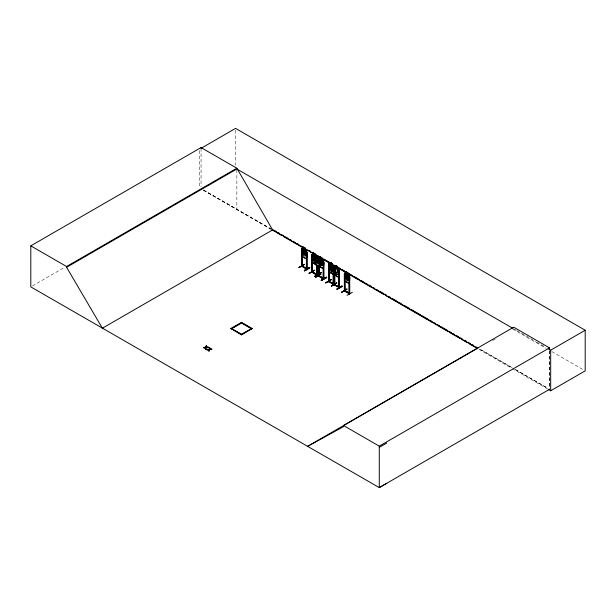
<?xml version="1.0" encoding="UTF-8"?>
<svg xmlns="http://www.w3.org/2000/svg" width="616" height="616" viewBox="0 0 616 616"><rect width="100%" height="100%" fill="white"/><g stroke="black" fill="none" stroke-linecap="round" stroke-linejoin="round"><path stroke-width="0.46" stroke-dasharray="3.08 2.31" d="M32.463 285.932L64.826 267.244M492.523 340.633L495.849 338.708M203.419 190.105L270.963 228.952M512.142 367.652L479.618 348.949L512.073 367.69M515.477 369.569L547.994 388.273M513.336 328.613L515.831 330.053M516.655 330.53L535.743 341.549M536.575 342.026L544.867 346.816M512.782 329.036L546.076 348.263M551.905 351.62L583.537 369.885M515.399 369.615L547.863 388.35M203.557 190.028L272.634 229.914M203.557 190.367L270.978 229.291M479.086 349.449L511.557 368.191M512.389 368.668L547.347 388.858M549.664 350.881L549.664 389.235M549.526 350.689L549.526 388.373M236.844 169.939L236.844 209.586M235.582 130.276L235.582 165.219M201.055 148.317L201.055 186.671M199.653 150.55L199.653 187.942"/><path stroke-width="0.92" d="M313.575 255.062L312.335 254.285L311.719 254.724L311.75 272.187C311.457 270.948 312.997 272.018 311.773 271.579M312.227 271.802L312.212 272.434L312.381 271.648M316.462 274.243L317.101 274.343M316.462 274.836L316.462 264.303M317.125 274.389L312.281 272.002L316.593 274.251M318.888 276.299L318.372 276.022L319.15 276.168L318.903 266.713M319.088 276.137L319.08 266.605M319.088 275.545L318.364 275.367L318.957 275.706M323.6 278.994L323.084 278.062L323.8 278.193L318.957 275.876L323.8 278.255L323.308 277.947M323.8 278.832C321.875 279.71 317.379 273.689 319.134 276.191M328.505 281.004L329.221 281.774L329.167 271.233M333.687 284.569L333.179 284.292L333.41 273.65M333.171 283.637C340.147 286.917 320.474 276.9 333.626 283.93M333.887 284.369L333.887 283.776M334.057 284.145L334.503 284.43M338.854 286.91C342.234 288.581 332.255 283.845 334.573 285.077M302.356 265.789C301.671 265.296 301.74 266.613 302.356 266.382L302.302 255.902M306.329 268.376L307.061 269.123L306.991 252.876L306.522 252.599L306.337 269.015L306.791 269.261M306.329 268.969L306.291 268.384M306.868 268.661C294.725 261.715 309.425 270.37 306.506 268.214M344.352 290.329C345.938 290.69 343.482 290.051 345.083 291.075L345.014 281.52M349.072 293.062L349.765 293.809L349.703 277.539L349.049 277.369L349.049 293.67L349.511 293.917M349.072 293.655L349.002 293.047M349.711 293.755L344.544 290.798L344.544 274.551L344.891 291.206L344.305 290.868M314.337 257.881L315.307 256.703L315.839 257.195M306.814 257.118L306.221 258.843L302.156 256.495L301.617 254.2L301.678 248.802L302.225 248.41L303.411 249.087M319.242 266.759L319.82 265.157L319.881 259.798M333.664 272.534C332.409 277.161 335.019 267.852 333.764 267.105L331.87 265.427L332.755 266.651L332.755 270.378L331.909 271.471L330.284 270.54L329.406 268.453L329.406 264.718L330.284 264.549C328.243 259.428 335.05 265.773 330.276 262.416M338.7 277.354L334.68 274.967L334.088 272.719L334.619 275.013L338.7 277.354L339.293 275.629L339.239 270.339L337.56 268.638C337.915 264.249 336.867 268.923 338.369 269.839L338.369 273.566L337.506 274.667L335.889 273.735L335.027 271.633L335.027 267.906L335.889 267.737M349.58 281.82C348.094 286.648 350.635 277.354 349.58 276.453L348.91 275.429L344.883 273.104L346.123 273.75L346.061 271.787L346.123 273.881L345.253 274.051L345.253 277.778L346.123 279.88L347.732 280.811L348.602 279.71L348.602 275.983L347.732 274.813C347.47 270.324 347.809 275.953 349.58 276.453M323.616 266.851C322.384 271.648 324.825 262.162 323.562 261.554L323.007 260.506L318.949 258.189L320.197 258.835L320.197 256.834L320.197 258.966L319.327 259.136M333.757 283.976L333.757 284.569L333.703 267.098L333.094 266.081L329.09 263.74L328.482 264.164L329.021 271.825L333.164 274.12L333.703 272.426M304.096 251.983C304.427 250.435 307.222 250.674 304.65 252.806L305.79 255.833L304.296 253.03C303.58 255.763 301.601 253.569 303.934 252.375L302.849 249.472L304.219 252.006M203.403 347.486L205.605 347.47L205.174 348.51L205.598 349.095L206.637 346.138L206.214 345.892L205.682 347.532L203.403 347.486L205.682 347.193M205.598 349.095L206.637 346.138M209.017 351.066L209.555 349.411L211.804 349.118L209.555 349.749L209.017 351.066L208.593 350.489L209.032 349.449L206.822 349.465L207.222 350.034L209.032 349.788L209.64 347.871L210.056 348.456L209.632 349.472L211.804 349.457M205.682 347.532L206.214 345.892M209.64 347.871L209.101 349.511L206.822 349.803M205.174 348.849L205.605 347.47M208.593 350.82L209.032 349.788M209.555 349.749L210.056 348.117M299.006 267.575L304.273 264.557M299.006 267.352L304.319 264.295L299.045 267.683M341.718 292.007L347.031 288.958L341.757 292.338M341.711 292.261L346.985 289.212M309.124 273.242L314.406 270.17L309.163 273.573M315.8 277.339L320.805 274.182M331.131 279.61L325.648 282.821M325.872 282.937L331.115 279.872M331.485 285.886L336.767 282.813L331.269 285.986M336.721 283.067L331.454 286.132L336.767 283.137M312.412 256.048L312.404 272.226M316.47 274.875L316.416 274.251M328.967 281.882L328.451 280.95L329.237 281.158M334.057 284.738L334.403 284.068L334.48 285.039M334.773 275.383L334.827 284.969L334.28 284.623M301.601 266.274L301.771 265.511M332.755 270.378L331.885 271.479L330.276 270.547L329.406 268.445M314.745 256.903L315.323 256.495M339.293 270.301L339.362 287.764L334.111 284.769L334.103 267.352C335.528 266.089 338.438 269.2 339.293 270.339M344.937 273.073L344.329 273.496L344.359 290.968L349.58 293.917L349.58 293.324L344.891 290.783L349.765 293.216L349.218 292.87M344.39 273.558L344.968 273.15M319.003 258.158L318.449 258.558M313.521 254.962L313.521 252.968L315.261 253.961L315.146 256.025L316.016 257.188M311.927 255.779L312.227 256.156M315.207 253.992L313.459 252.999M315.261 255.956L316.362 256.656M312.32 262.339L311.781 260.044L312.258 262.37L315.585 264.202M320.135 256.872L321.937 257.827L320.197 256.972M319.327 262.87L320.197 264.965L321.822 265.889L322.692 264.788L322.692 261.061L321.822 259.898L323.061 260.468L323.677 261.523L323.677 278.986L318.449 276.045M323.138 278.748L323.323 262.331L323.8 262.608L323.854 278.879L323.169 278.732M323.8 262.608L323.138 262.439M309.086 273.489L314.368 270.401M328.536 264.133L329.121 263.817L328.482 264.172L328.505 281.635L333.887 284.43L328.636 281.435M328.69 265.226L329.167 265.496M316.408 274.782L316.593 274.082M314.468 276.599L314.468 276.261C324.786 271.772 323.207 270.393 314.468 276.599L319.981 273.643M314.545 276.599L320.004 273.704M315.538 277.277L321.075 274.035M333.733 267.121L333.048 266.104L333.764 267.105M333.887 268.191L333.225 268.022L333.225 284.33L333.356 283.529M334.296 268.422L334.773 268.692M326.68 277.57L326.388 277.061L321.144 280.465L326.68 277.554L321.437 280.619M326.418 277.115L321.182 280.403M333.11 274.151L329.021 271.825L328.544 269.492L329.021 271.825M339.008 271.109L339.493 271.379L338.831 271.217L338.831 287.518L339.293 287.764M325.625 282.852L331.162 279.618M333.171 283.807L333.487 283.583L333.595 284.538M336.86 288.927L342.103 285.863L336.906 289.243L342.373 286.332L337.129 289.397M386.725 483.368L379.271 487.61L30.8 286.887L30.8 245.853L201.055 147.563L236.844 168.222L272.634 229.914L335.943 266.466M30.8 245.853L66.59 266.52L236.844 168.222M102.78 327.981L102.371 328.213L66.59 267.282L236.844 168.984L512.504 328.135M102.371 328.213L273.034 229.683M301.617 248.841L301.647 266.305M302.225 248.41L306.237 250.789M302.125 250.273L301.647 250.004L302.125 250.273L302.179 266.551M305.136 248.094L303.349 247.124L303.411 249.226L302.541 249.388L302.541 253.122L303.411 255.216L305.02 256.148L305.89 255.055L305.89 251.32L305.02 250.158L305.136 248.094L305.136 250.088L306.868 251.79L306.868 269.254L306.73 268.615M301.617 254.2L302.156 256.495M306.991 252.876L306.337 252.706M316.532 257.195L315.669 257.365L315.669 261.092L316.532 263.194L318.149 264.125L319.011 263.024L319.011 259.298L318.149 258.127L318.202 256.102L316.416 255.132L316.478 257.095M318.202 256.102L318.087 258.166L319.935 259.798C319.704 263.871 321.275 270.293 315.223 264.503C314.468 260.576 312.843 252.152 319.304 258.797L319.935 259.798M304.319 270.385C311.257 265.588 311.688 267.406 304.612 270.894L304.358 270.439M304.319 270.724L309.632 267.621M315.223 264.503L314.745 262.17M304.604 270.855L309.863 267.791M329.036 263.771L333.102 266.12L332.001 265.419L332.024 263.409M331.947 263.455L331.885 273.481M337.622 266.605L335.835 265.642L337.56 266.636M334.088 267.359L334.157 272.734M230.985 328.459L241.534 322.368L252.083 328.459L241.534 334.888L230.985 328.459L241.534 334.55L252.083 328.459M230.985 328.798L241.534 322.707L252.083 328.798M335.874 268.414L337.506 269.338L337.506 273.065L335.889 272.133M241.534 323.046L231.57 328.798L241.534 334.211L251.497 328.798L241.534 323.046L241.534 322.368M335.874 275.737L335.889 265.604M344.868 281.15L344.39 278.825L344.868 281.15L348.987 283.468M344.837 291.175L344.652 290.205M352.352 292.315L347.07 295.326M307.692 446.284L343.482 426.68L343.482 425.494L513.736 327.196L549.526 347.863L549.526 349.742M307.292 446.515L477.554 348.217L337.606 267.421M343.482 425.494L379.271 446.161L549.526 347.863M548.186 348.733L550.681 350.173L585.2 330.238L585.2 370.847L550.681 390.775L548.178 389.335M549.526 389.312L379.271 487.61L379.271 446.161M379.271 447.339L386.725 443.097M329.406 264.718L330.276 264.549M328.636 280.842L329.237 281.751M301.771 266.104L301.832 249.896M306.46 268.815L306.522 252.599M206.206 347.155L207.977 346.916L208.377 347.486L206.137 347.77M208.377 347.486L206.206 347.493L208.377 347.147M203.403 347.824L205.605 347.809M209.632 349.133L211.804 349.118M206.822 349.465L209.101 349.172M316.647 274.705L316.647 264.195M311.75 272.126L317.001 275.121L316.947 265.535M318.688 275.314L318.788 276.268M328.736 281.443L328.69 270.955M334.296 284.661L334.296 275.106M339.093 286.771L338.854 287.503M339.362 287.171L334.642 284.646L339.224 287.125L339.2 287.734M339.046 287.349L339.493 287.603L339.493 271.379M301.832 266.135L306.968 269.069M316.932 275.121L316.863 274.482M323.354 277.985L323.4 278.594L323.323 268.068M349.341 293.501L349.233 282.99M331.616 263.64L330.569 263.047L330.561 263.717L331.601 264.318L331.616 263.64L330.561 263.055M330.569 263.717L331.616 264.31M312.304 254.4L316.308 256.687M315.146 256.695L312.936 255.409L314.045 258.25C311.627 259.405 313.79 261.7 314.414 258.905L315.03 260.506M315.146 260.422L313.521 259.498L313.521 255.763L314.314 257.704M330.284 268.946L331.909 269.87L330.276 268.946C331.824 266.374 328.059 261.454 330.807 267.698C328.39 268.861 330.553 271.148 331.177 268.353L332.679 271.148L331.524 268.129C333.864 267.044 331.785 264.803 331.146 267.444L330.276 265.188L331.909 266.143L330.276 265.219M315.146 262.023L313.521 261.092L312.651 258.997L312.651 255.27L313.521 255.101L313.521 252.968M329.121 271.748L333.125 274.028L329.121 271.748L328.598 269.515M319.034 266.166L323.038 268.453M312.258 262.37L315.531 264.241M318.934 266.243L323.077 268.538M328.906 281.243L328.436 280.973M585.2 330.238L235.582 128.39L201.055 148.317L201.055 147.563M330.276 262.555L331.885 263.486M346.061 271.787L347.848 272.749M273.866 230.161L276.368 231.608M278.032 232.563L279.695 233.526M281.366 234.488L283.861 235.936M285.531 236.898L288.026 238.338M289.689 239.301L291.36 240.263M293.024 241.226L295.526 242.665M297.189 243.628L298.852 244.59M301.355 246.03L303.018 246.993M303.411 247.224L305.02 248.156M308.855 250.358L310.518 251.32M312.181 252.283L313.852 253.245M323.847 259.02L329.675 262.385M334.673 265.273L336.344 266.235M338.007 267.19L340.509 268.638M342.173 269.6L344.667 271.04M346.123 271.887L347.732 272.819M348.002 272.965L352.167 275.367M353.83 276.33L359.667 279.695M361.33 280.657L363.833 282.105M365.496 283.067L367.159 284.022M368.83 284.985L371.325 286.432M372.996 287.395L374.659 288.357M377.161 289.797L378.825 290.76M380.488 291.722L382.99 293.162M384.654 294.125L386.324 295.087M388.819 296.527L390.482 297.49M392.153 298.452L397.982 301.817M399.645 302.779L401.316 303.742M403.811 305.19L409.648 308.554M411.311 309.517L420.474 314.807M422.137 315.769L427.974 319.134M429.637 320.097L432.139 321.537M433.803 322.499L435.466 323.462M437.137 324.424L439.632 325.864M441.302 326.827L447.131 330.191M448.795 331.154L451.297 332.601M452.96 333.564L454.623 334.526M456.294 335.481L458.789 336.929M460.46 337.891L462.123 338.854M464.626 340.294L466.289 341.256M467.952 342.219L470.455 343.659M472.118 344.621L473.789 345.584M476.284 347.024L477.954 347.986M271.81 229.776L274.305 231.216M275.968 232.178L281.797 235.543M283.46 236.505L296.781 244.19M298.444 245.153L302.61 247.555M304.273 248.518L308.439 250.92M310.102 251.882L312.597 253.322M315.099 254.762L320.089 257.65M321.752 258.612L330.084 263.417M332.578 264.857L334.242 265.819M337.576 267.744L345.899 272.549M347.563 273.512L357.55 279.279M359.213 280.241L372.534 287.926M374.197 288.889L384.192 294.656M385.855 295.618L433.302 323.015M434.965 323.978L436.636 324.932M438.299 325.895L448.286 331.662M449.95 332.625L459.944 338.392M461.607 339.354L467.436 342.719M469.099 343.682L477.423 348.487M334.642 266.967L335.951 267.706L335.951 265.704M315.261 256.533L316.478 257.234L316.478 255.101M302.256 256.418L306.237 258.712M344.968 281.081L348.949 283.375M302.04 265.912L301.647 265.65L302.009 266.52M301.647 266.243L306.814 269.223M206.214 346.231L206.637 346.477M209.64 348.209L210.056 348.456M205.174 348.51L205.598 348.756M208.593 350.489L209.017 350.727M312.381 272.241L312.412 261.785M344.991 290.429L344.991 291.022M304.366 270.701L309.594 267.344M331.909 265.473L332.779 266.636M306.175 250.82L306.753 251.821L306.753 257.149M550.681 350.173L550.681 390.775M349.526 276.445L349.526 293.886M344.444 273.527L344.444 278.848M339.008 276.838L339.093 287.364M334.827 284.376L334.827 284.969M334.588 268.799L334.642 285.069M333.618 267.151L333.618 272.48M330.338 262.516L330.33 264.518M328.983 265.604L328.875 281.851M323.539 278.347L323.508 278.956M321.937 257.827L321.822 259.898M318.603 265.38L318.603 275.891M318.418 265.481L318.418 276.06M317.856 256.295L317.856 256.964L316.817 256.364L316.817 255.702M317.125 265.427L317.178 275.013L311.927 272.018L311.835 254.747M314.799 256.872L314.799 262.193M303.465 247.193L303.465 249.187M241.534 334.211L241.534 334.888M66.59 266.52L66.59 267.282M318.772 263.833L317.271 261.099C316.555 263.825 314.568 261.631 316.901 260.445L315.815 257.534L317.24 260.191C317.871 257.55 319.935 259.798 317.617 260.868L318.772 263.833M348.517 280.426L347.016 277.693C346.392 280.48 344.244 278.186 346.646 277.038L345.561 274.128L346.985 276.784C347.616 274.143 349.68 276.399 347.362 277.47L348.517 280.426M322.607 265.504L321.09 262.77C320.405 265.496 318.349 263.325 320.72 262.123L319.627 259.221L321.059 261.862C321.698 259.221 323.777 261.469 321.437 262.547L322.607 265.504M314.853 254.192L313.814 253.6L313.814 254.262L314.853 254.862L314.853 254.192M321.529 258.065L320.482 257.465L320.482 258.135L321.529 258.728L321.529 258.065M321.822 260.56L320.197 259.636L320.197 263.363L321.822 264.295L321.822 260.56M337.214 266.836L336.182 266.243L336.182 266.905L337.214 267.506L337.214 266.836M304.735 248.325L303.696 247.724L303.696 248.394L304.735 248.987L304.735 248.325M347.447 272.98L346.408 272.387L346.408 273.05L347.447 273.65L347.447 272.98M305.02 250.82L303.411 249.888L303.411 253.623L305.02 254.554L305.02 250.82M347.732 275.483L346.123 274.551L346.123 278.278L347.732 279.21L347.732 275.483M318.149 258.797L316.532 257.865L316.532 261.592L318.149 262.524L318.149 258.797"/></g></svg>
